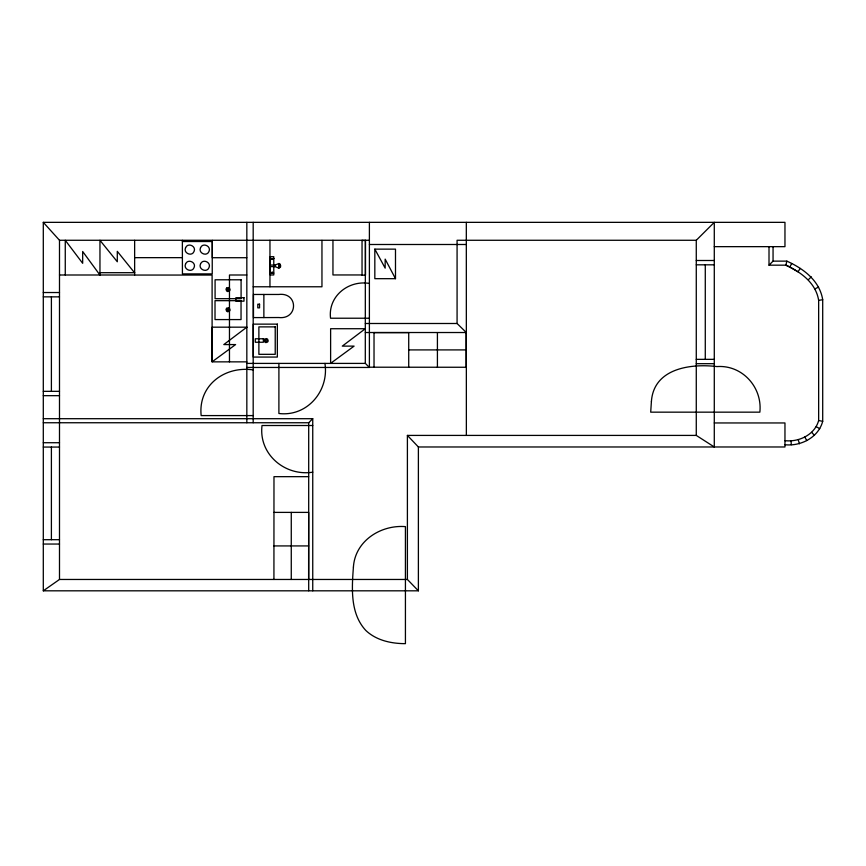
<?xml version="1.0" encoding="UTF-8"?>
<svg xmlns="http://www.w3.org/2000/svg" width="866" height="866" viewBox="0 0 866 866"><rect width="100%" height="100%" fill="white"/><g stroke="black" fill="none" stroke-linecap="round" stroke-linejoin="round"><path stroke-width="1.3" d="M769.008 246.658L769.008 265.169L773.057 261.131L786.826 261.131L785.895 265.169C800.866 272.097 815.924 282.922 818.651 300.372L818.651 420.53C814.776 434.797 798.928 442.255 784.964 440.675M784.964 444.723C800.866 446.477 818.478 437.449 822.7 421.298L822.7 299.723C819.68 280.649 803.356 268.525 786.826 261.131M769.008 265.169L785.895 265.169L789.803 267.074L791.708 263.491M800.238 268.428L797.997 271.794L789.803 267.074M43.3 422.749L308.697 422.749L312.745 418.7L312.745 590.818M466.319 332.522L457.075 323.494L457.075 240.272L696.275 240.272L714.288 222.346L714.288 446.975L696.275 435.414L407.399 435.414L407.399 579.462L418.386 590.818L43.3 590.818L43.3 222.346L784.964 222.346L784.964 246.658L714.288 246.658M808.357 279.707L811.301 276.86M330.617 363.352L354.086 346.119L342.297 346.119L365.3 328.723L330.617 328.723L330.617 363.406M43.3 590.818L59.494 579.462L407.399 579.462M814.895 288.898L818.554 287.057M818.651 300.372L822.7 299.723M263.87 317.584L278.755 317.53C298.359 319.706 298.521 292.113 278.755 294.462L253.478 294.462L253.478 317.584L263.87 317.584L263.87 294.462M43.3 222.346L59.494 240.272L369.392 240.272M362.042 240.467L365.506 240.467L365.506 275.15L362.042 275.15L362.042 240.272M182.423 241.517L212.235 241.517L212.235 273.894L182.423 273.894L182.369 240.315M369.392 244.493L466.319 244.493M374.826 249.137L395.491 249.137L395.491 278.679L374.826 278.679L374.826 249.137L385.164 268.135L385.164 259.129L395.491 278.679M134.641 257.657L182.369 257.657M246.81 257.711L212.332 257.711L212.332 240.358M696.275 260.493L714.288 260.493M696.275 264.823L714.277 264.823M270.246 265.061L275.215 265.061L278.895 263.47L279.815 263.708L280.649 265.635L280.53 267.053L278.895 268.211L275.215 266.62L270.246 266.62M99.958 272.693L134.641 272.693M270.246 273.093L273.775 273.093M59.483 274.998L134.641 274.998M246.81 274.998L229.468 274.998L229.468 361.858M362.042 274.955L332.955 274.955L332.955 240.272M369.392 283.431C348.489 279.913 327.846 296.248 330.552 318.223L369.392 318.223M253.186 286.776L321.957 286.776L321.957 240.369M43.3 292.524L59.494 292.524M43.3 296.854L59.483 296.854M365.344 323.494L457.075 323.494M365.344 332.522L466.363 332.522M374.025 332.609L408.72 332.609L408.72 367.292M408.72 349.907L466.114 349.907M696.275 359.347L714.277 359.347M246.821 361.858L212.105 361.858L212.105 275.052L134.641 275.052L134.641 240.315M246.832 363.406L365.344 363.406L369.392 367.455L246.832 367.455M696.275 363.677L714.288 363.677M369.392 367.206L466.114 367.26L466.114 332.566M253.186 369.912C224.835 365.658 197.978 385.359 201.161 415.583L253.186 415.583M43.3 391.335L59.483 391.335M43.3 395.675L59.494 395.675M43.3 418.7L312.745 418.7M714.288 422.954L784.964 422.954L784.964 446.975L418.386 446.975L407.399 435.414M312.745 425.509L262.019 425.509C258.512 454.271 285.033 476.538 312.745 472.187M43.3 442.721L59.494 442.721M43.3 447.062L59.483 447.062M308.664 476.668L273.981 476.668L273.927 579.462M273.927 512.391L308.664 512.391L308.61 579.462M43.3 539.702L59.483 539.702M43.3 544.043L59.494 544.043M273.927 545.926L308.61 545.926M818.651 420.53L822.7 421.298M816.216 426.646L819.756 428.702M811.669 432.35L814.451 435.349M134.641 272.866L117.3 251.356L117.3 261.759L99.958 240.315L99.958 274.998M99.893 274.966L82.671 251.497L82.671 263.296L65.264 240.283L65.264 274.998M804.795 437.027L806.766 440.588M798.3 439.841L799.361 443.803M791.048 440.675L791.275 444.723M773.057 246.658L773.057 261.131M705.281 264.823L705.281 359.347M696.275 240.272L696.275 435.414M466.319 222.346L466.363 435.414M437.417 332.566L437.417 367.26M418.386 446.975L418.386 590.818M374.025 332.522L374.025 367.292M369.392 222.346L369.392 367.455M365.344 240.272L365.3 363.406M324.934 363.406C329.242 390.75 307.289 416.957 278.895 413.493L278.906 363.406M308.697 422.749L308.697 590.818M291.268 512.391L291.268 579.462M274.868 265.061L274.868 266.62M273.775 265.061L273.775 256.682L270.246 256.682L270.246 274.955L273.775 274.955L273.775 266.62M269.954 240.272L269.954 286.776M253.186 222.346L253.186 422.749M246.832 222.346L246.832 422.749M59.494 240.272L59.494 579.462M51.397 296.854L51.397 391.335M51.397 447.062L51.397 539.702M353.415 567.078C351.812 588.436 350.091 613.496 365.798 630.448C376.331 640.45 391.291 643.654 405.429 643.654L405.429 526.625C380.78 524.644 355.06 540.914 353.415 567.078M651.405 401.478L650.702 412.162L759.861 412.162C762.535 387.34 742.292 364.727 716.951 366.578C690.732 363.417 653.743 368.267 651.405 401.478M185.551 247.817C183.094 253.078 191.906 257.083 194.071 251.411C196.539 246.15 187.706 242.134 185.551 247.817M185.551 264C183.094 269.261 191.906 273.266 194.071 267.605C196.539 262.333 187.716 258.328 185.551 264M200.501 247.817C198.043 253.078 206.855 257.083 209.02 251.411C211.488 246.15 202.666 242.134 200.501 247.817M200.501 264C198.043 269.261 206.855 273.266 209.02 267.605C211.488 262.333 202.666 258.328 200.501 264M272.325 272.227C272.389 274.089 271.015 271.794 272.325 272.227M279.902 266.198C277.78 272.465 278.776 258.566 279.902 266.198M272.032 258.642C271.058 259.768 272.952 259.811 272.032 258.642M226.589 288.107L226.004 289.179L226.589 290.965L227.671 291.561L229.458 290.965L230.053 289.894L229.458 288.107L228.386 287.512L226.589 288.107M227.206 288.714L227.206 290.359L228.841 290.359L228.841 288.714L227.206 288.714M226.589 308.328L226.004 309.4L226.589 311.186L227.671 311.782L229.458 311.186L230.053 310.115L229.458 308.328L228.386 307.733L226.589 308.328M227.206 308.945L227.206 310.58L228.841 310.58L228.841 308.945L227.206 308.945M264.769 339.169L264.173 340.241L264.769 342.027L265.84 342.622L267.626 342.027L268.222 340.955L267.626 339.169L266.555 338.574L264.769 339.169M265.375 339.786L265.375 341.421L267.009 341.421L267.009 339.786L265.375 339.786M246.821 327.175L223.807 344.571L235.595 344.571L212.127 361.804L212.127 327.175L246.821 327.175M273.775 258.588L270.246 258.588L273.775 258.642M241.094 279.783L215.082 279.783L215.082 298.683L241.094 298.683L241.094 279.783M243.985 297.688L235.888 297.688L235.888 301.162L243.985 301.162L243.985 297.688M241.04 300.675L215.017 300.675L215.017 319.576L241.04 319.576L241.04 300.675M259.551 304.193L257.797 304.193L257.797 307.863L259.551 307.863L259.551 304.193M277.347 324.133L253.273 324.133L253.273 357.063L277.347 357.063L277.347 324.133M275.226 326.883L258.88 326.883L258.88 354.324L275.226 354.324L275.226 326.883M263.372 338.779L255.275 338.779L255.275 342.243L263.372 342.243L263.372 338.779"/></g></svg>
